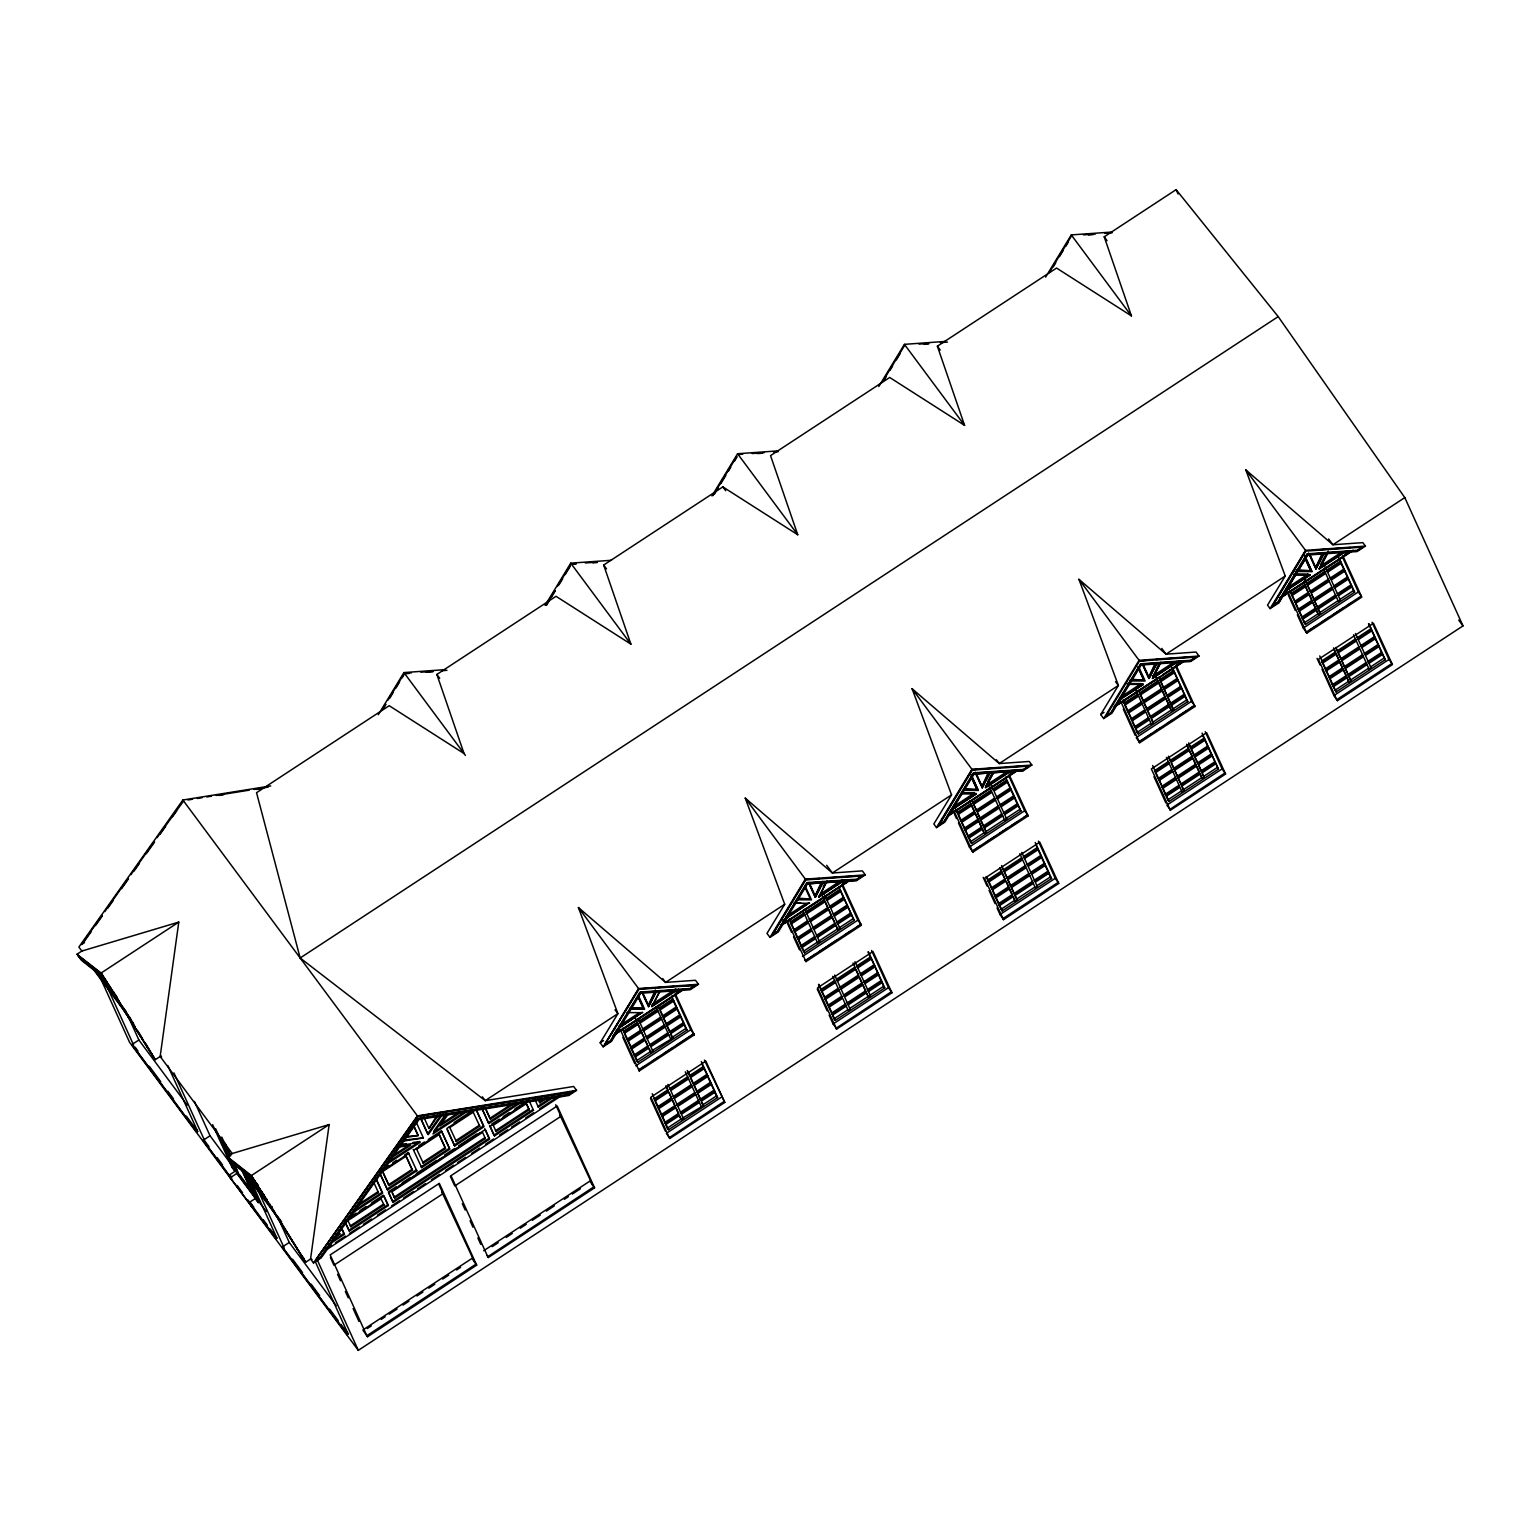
<?xml version="1.0" encoding="UTF-8"?>
<svg xmlns="http://www.w3.org/2000/svg" width="1540" height="1540" viewBox="0 0 1540 1540"><rect width="100%" height="100%" fill="white"/><g stroke="black" fill="none" stroke-linecap="round" stroke-linejoin="round"><path stroke-width="1.5" d="M98.541 973.877L129.61 1042.388L358.3 1350.349L1463 625.894L1404.807 497.613L1278.2 316.624L1176.117 189.651L1104.218 236.814L1131.438 315.912L1056.555 268.056L937.379 346.211L964.579 425.348L889.697 377.473L770.539 455.628L797.739 534.746L722.857 486.89L603.68 565.045L630.899 644.163L556.017 596.307L436.86 674.443L464.06 753.56L389.197 705.705L256.545 792.696L300.165 957.996L485.235 1100.657L573.65 1086.47L576.538 1090.378L568.76 1095.498L419.053 1119.484L321.263 1257.795L313.467 1262.915L310.56 1259.008L329.137 1124.566L232.232 1153.518L160.16 1056.479L178.775 922.094L81.87 951.046L78.886 947.042L182.856 800.011L270.713 785.939M821.109 882.67L815.199 895.837L822.784 881.419M823.38 882.054L815.353 897.3L823.091 881.65M823.226 886.655L825.44 882.459M845.306 879.841L818.741 897.243L826.576 881.438M818.741 897.243L827.134 881.149M989.623 772.002L982.039 786.401L987.949 773.253M989.912 772.252L982.193 787.883L990.22 772.637M987.852 781.434L992.28 773.042M986.312 785.496L993.415 772.021M993.974 771.752L986.235 786.44L1009.855 770.962M985.292 787.421L993.704 772.426M656.021 990.778L648.359 1005.235L655.424 989.989M656.309 991.029L648.513 1006.698L656.618 991.413M678.601 989.142L651.921 1006.64L659.813 990.798M651.921 1006.64L660.371 990.509M1154.846 663.817L1148.879 677.003L1156.54 662.547M1157.137 663.182L1149.033 678.486L1156.848 662.778M1176.868 661.43L1153.075 677.023L1158.061 665.684M1153.152 676.079L1160.332 662.547M1153.075 677.023L1160.89 662.277M1176.945 661.738L1152.44 678.409L1160.621 662.951M1323.399 553.13L1315.737 567.586L1321.705 554.4M1323.688 553.361L1315.892 569.049L1323.996 553.765M1320.454 564.699L1326.036 554.169M1345.979 551.493L1319.299 568.991L1328.212 551.204M1327.75 552.86L1319.934 567.606L1343.708 552.013M1319.299 568.991L1328.5 551.609M1271.944 606.067L1277.699 602.294L1306.998 553.861L1356.952 550.319L1362.785 547.104L1357.24 550.723L1307.306 554.265L1278.007 602.698L1272.233 606.471L1304.341 552.764M1278.662 602.987L1307.652 555.054L1357.106 551.551L1365.422 546.103L1362.861 542.638L1332.909 544.756L1245.783 469.892L1285.245 576.018L1267.536 605.143L1270.115 608.608L1278.662 602.987L1307.652 555.054M378.282 714.753L403.923 672.576L444.656 669.669M381.843 710.248L385.578 704.107M388.08 700.007L404.269 673.365L411.392 672.845M383.402 708.612L385.886 704.512M389.62 698.351L393.355 692.211M395.857 688.111L399.592 681.951M402.075 677.85L404.577 673.75L409.313 673.423M545.102 605.355L570.743 563.159L611.496 560.271M546.18 604.951L554.9 590.609M557.384 586.509L571.09 563.948L575.845 563.621M546.469 605.355L548.971 601.255M551.455 597.154L555.209 591.014M558.943 584.854L562.678 578.713M565.161 574.613L570.147 566.412M711.942 495.938L737.583 453.742L778.354 450.854M713.02 495.534L736.697 456.591M714.56 493.897L718.314 487.737M720.797 483.637L725.783 475.436M728.285 471.336L730.769 467.236M734.503 461.095L737.006 456.995M878.782 386.521L904.423 344.344L945.175 341.437M882.362 382.016L904.788 345.133M883.902 380.38L886.405 376.28M890.139 370.12L892.622 366.019M896.357 359.879L900.091 353.738M1045.641 277.104L1071.282 234.908L1112.015 232.04M1049.221 272.599L1071.648 235.697M1053.245 266.863L1055.747 262.762M1059.482 256.603L1063.216 250.462M1065.718 246.362L1068.202 242.261M600.176 1042.792L617.887 1013.667L578.405 907.541L665.55 982.404L695.503 980.287L698.486 984.291L690.151 989.758L640.717 993.262L611.496 1041.329L603.16 1046.796L600.176 1042.792L603.507 1040.597M603.16 1046.796L638.561 988.545L698.486 984.291M606.24 1042.214L638.619 988.93L652.864 987.91M604.989 1044.274L638.927 989.335L695.849 985.292L678.947 986.062M606.837 1043.061L610.533 1040.636L640.043 992.068L689.997 988.526L695.541 984.888M605.278 1044.678L610.841 1041.04L640.351 992.472L690.286 988.93L695.849 985.292M784.707 904.25L766.997 933.394L769.981 937.398L778.278 931.95L807.518 883.845L856.779 880.476L865.307 874.874L862.342 870.87L832.37 873.007L745.245 798.144L784.707 904.25L665.55 982.404L662.681 978.554M769.981 937.398L805.381 879.128L865.307 874.874M845.768 876.664L862.669 875.875L856.933 879.648L807.172 883.055L777.623 931.662L772.098 935.281L805.459 879.513L819.684 878.512M772.098 935.281L805.747 879.918L862.669 875.875M771.809 934.876L777.334 931.257L806.864 882.651L856.625 879.244L862.381 875.49M951.547 794.852L933.837 823.977L936.513 827.596L944.848 822.129L974.088 774.023L1023.311 770.674L1031.877 765.053L1029.201 761.453L999.229 763.571L912.084 688.726L951.547 794.852L832.37 873.007L826.653 865.307M936.513 827.596L971.933 769.307L1031.877 765.053M938.361 825.055L943.904 821.417L973.434 772.849L1023.176 769.442L1029.24 766.054L1023.465 769.846L973.723 773.253L944.193 821.821L938.649 825.459L972.01 769.711L979.113 769.192M938.649 825.459L972.298 770.096L1029.24 766.054M1100.696 714.56L1118.387 685.435L1078.924 579.309L1166.069 654.173L1196.041 652.036L1199.005 656.04L1190.689 661.507L1141.217 665.03L1111.995 713.116L1103.68 718.564L1100.696 714.56L1104.026 712.385M1103.68 718.564L1139.08 660.313L1199.005 656.04M1105.797 716.447L1139.427 661.103L1196.368 657.041L1190.536 660.275L1140.562 663.836L1111.052 712.404L1105.797 716.447L1111.341 712.808L1140.851 664.24L1190.824 660.679L1196.368 657.041M1270.115 608.608L1305.516 550.338L1365.422 546.103M1272.233 606.471L1305.881 551.128L1362.785 547.104M102.044 915.491L81.408 944.655L84.527 942.615M104.797 911.603L128.167 878.532M130.919 874.643L154.289 841.591M157.042 837.702L183.472 801.147M83.083 943.115L91.341 931.45M95.461 925.617L102.333 915.896M107.839 908.1L113.344 900.322M121.583 888.657L128.455 878.936M133.961 871.159L139.466 863.382M146.338 853.66L154.597 841.976M160.102 834.199L165.588 826.422M172.461 816.701L176.6 810.868M313.467 1262.915L417.417 1115.884L576.538 1090.378M318.433 1256.236L417.456 1116.211L448.14 1111.283M315.681 1260.124L417.744 1116.615L573.515 1091.648L452.856 1110.533M317.24 1259.104L320.358 1257.063L418.437 1118.367L568.529 1094.305L573.207 1091.244M315.989 1260.529L320.667 1257.468L418.726 1118.771L568.837 1094.709L573.515 1091.648M437.168 1115.21L428.948 1128.474L437.764 1116.019M441.017 1114.96L427.619 1133.902L420.998 1119.291M442.962 1113.863L428.216 1134.711L420.632 1118.002M433.683 1131.245L445.734 1114.19M446.331 1114.999L432.933 1133.96L467.814 1111.072M442.019 1121.351L439.304 1125.201L457.322 1113.381M448.044 1114.498L439.901 1125.99L459.921 1112.862M102.564 977.015L81.408 960.19L77 954.242L82.833 950.411M161.123 1055.843L155.29 1059.674L102.218 976.264L80.927 959.324L78.29 955.743L102.718 975.937L153.499 1057.037L145.049 1042.542M178.775 922.094L100.851 973.203L155.29 1059.674M134.846 1026.333L101.678 973.646L78.29 955.743M102.198 978.535A19.058 1.809 56.7 0 1 102.525 979.344L102.352 980.595L102.044 979.671A19.058 1.809 56.7 0 0 98.618 972.972M101.832 974.993A19.635 1.867 56.7 0 1 104.046 979.825L103.084 980.48A19.635 1.867 56.7 0 0 100.119 974.3M110.399 988.16A53.034 5.063 56.7 0 1 114.73 995.552L115.885 998.806L114.249 995.88A53.034 5.063 56.7 0 0 101.64 975.147M102.41 975.821A51.359 4.889 56.7 0 1 114.672 995.995L117.079 1000.307L113.883 992.087M119.947 1003.194L115.577 994.936M167.764 1065.468L197.698 1131.438L196.716 1132.073L132.729 1045.91L132.074 1044.466L138.889 1040.001L126.203 1012.011M300.165 957.996L1278.2 316.624M196.716 1132.073L197.043 1129.994M254.658 1196.888L237.102 1173.249L230.288 1177.715L230.808 1178.851L231.77 1178.196L230.75 1175.963L229.787 1176.599L203.877 1141.698L203.222 1140.255L210.037 1135.788L194.406 1101.37M252.926 1179.486L231.77 1162.662L227.362 1156.713L232.232 1153.518M228.632 1158.215L253.08 1178.408L231.289 1161.776L228.632 1158.215L251.559 1176.445L303.9 1259.566L277.566 1216.677M229.787 1176.599L229.133 1175.155L234.966 1171.324L231.982 1167.32L232.964 1166.685M241.53 1169.418L252.002 1192.48L238.892 1174.847L234.638 1164.048M329.137 1124.566L251.213 1175.675L305.69 1262.203L310.56 1259.008L312.043 1259.489M251.559 1176.445L267.363 1200.449M264.303 1195.618L254.408 1182.296L252.387 1182.123A19.038 1.809 56.7 0 0 248.133 1173.961M281.127 1222.182L241.491 1168.822L255.217 1198.582L249.384 1202.413L253.734 1206.898M251.52 1204.338L251.058 1206.109L252.021 1205.474L251.001 1203.221M255.217 1198.582L258.2 1202.605L259.163 1201.97L247.459 1176.137M266.15 1200.064L267.132 1199.429M260.818 1191.267A51.34 4.889 56.7 0 1 265.015 1198.466L267.96 1202.49M267.902 1201.72L270.328 1205.685M391.969 1156.232L407.985 1145.741M388.561 1159.659L410.583 1145.221L398.128 1147.223M388.677 1161.776L419.669 1141.448M434.28 1131.881L465.272 1111.553M248.941 1176.445L276.911 1238.102L275.93 1238.737L276.257 1236.659M385.404 1165.126L420.266 1142.256L400.15 1145.471M1285.245 576.018L1166.069 654.173L1161.776 648.398M1404.807 497.613L1332.909 544.756L1328.616 538.981M380.996 1170.458L388.811 1165.337M392.7 1162.796L396.608 1160.236M404.404 1155.115L408.312 1152.555L408.909 1153.364L381.593 1171.266M418.822 1145.664L424.463 1141.968M428.236 1139.485L441.403 1130.861L449.911 1149.11L421.69 1167.609L421.094 1166.8L449.314 1148.301L441.403 1130.861M454.069 1122.544L473.569 1109.763M413.779 1150.168L441.999 1131.65M416.859 1149.129L439.247 1134.46L445.618 1148.532L423.25 1163.2L422.653 1162.411L445.022 1147.724L438.65 1133.652M618.868 1026.16L638.676 1013.166M675.733 988.873L651.978 1004.446L652.575 1005.254L676.329 989.681M954.511 806.055L974.319 793.062L974.916 793.87L953.125 808.154M985.639 785.65L1007.295 771.444M1119.368 697.947L1141.159 683.644L1141.756 684.453L1119.965 698.737M1152.478 676.233L1174.288 661.931M1286.381 588.415L1308.018 574.228L1308.615 575.036L1286.978 589.223M1321.32 565.507L1341.128 552.514M315.238 1261.549L348.098 1333.967L347.116 1334.602L283.091 1248.362L282.436 1246.919L289.25 1242.453L278.509 1218.794M785.65 916.801L805.497 903.788M820.762 893.778L842.438 879.552M619.465 1026.949L641.237 1012.685M786.247 917.59L808.077 903.287M819.396 895.876L843.034 880.36M619.581 1027.257L640.544 1013.513M651.632 1006.236L676.407 989.989M786.363 917.898L807.364 904.115M818.452 896.857L843.112 880.688M953.221 808.462L976.418 793.851L951.624 810.098M987.198 786.189L1009.932 771.271M1120.081 699.044L1143.257 684.434L1118.464 700.681M1287.074 589.512L1310.117 575.017L1285.476 591.168M1318.991 568.587L1343.785 552.34M283.091 1248.362L284.053 1247.727L257.065 1188.206M616.058 1030.145L642.45 1012.261M782.84 920.804L809.27 902.863M985.6 787.826L1012.126 770.424M1152.44 678.409L1179.139 660.891M614.383 1033.475L618.291 1030.914M681.181 989.662L675.213 993.589L694.193 1034.918L639.216 1070.955L620.235 1029.625M846.153 881.477L842.341 883.979L861.322 925.309L805.978 961.615L805.381 960.806M948.043 814.679L953.895 810.829L972.876 852.159L1028.104 815.931L1009.124 774.601L1012.974 772.098M1114.883 705.262L1118.771 702.702M1181.854 661.334L1176.002 665.184L1194.963 706.514L1139.716 742.742L1136.231 737.622L1191.479 701.374L1175.598 666.358M1283.898 594.421L1287.806 591.841L1306.786 633.171L1361.803 597.096L1342.822 555.767M1344.786 554.496L1348.674 551.936M616.193 1033.109L682.432 989.681M780.972 925.059L849.079 880.399M947.832 815.622L1015.919 770.982M1116.693 704.897L1158.869 677.234L1160.294 680.468L1173.923 671.517L1171.805 667.34M1162.893 674.597L1182.97 661.43M1279.759 597.963L1351.812 550.704M613.035 1035.554L683.837 989.123M781.781 924.885L850.465 879.841M948.794 815.353L1017.208 770.5M1113.555 707.322L1184.376 660.872M1280.722 597.693L1353.121 550.203M614.479 1034.841L682.721 990.085M781.261 925.463L851.37 879.475M948.14 816.027L1016.207 771.386M1114.999 706.61L1183.259 661.834M1280.048 598.367L1352.12 551.108M358.878 1204.222L377.82 1191.806L378.417 1192.595L355.702 1207.495M405.559 1155.346L411.95 1169.418L388.523 1184.78L383.056 1172.729M515.072 1102.986L490.452 1119.118L489.855 1118.329L512.589 1103.429M822.572 896.357L824.112 899.745L805.747 911.776L806.344 912.585L824.709 900.534L823.168 897.166M969.776 801.031L971.297 804.4L957.668 813.332L957.072 812.543L970.701 803.611M1156.232 677.562L1157.753 680.93L1139.485 692.923L1140.081 693.731L1158.35 681.739L1156.829 678.37M1173.326 670.728L1159.697 679.66L1160.294 680.468M1323.091 573.958L1307.075 584.469L1310.733 592.034L1306.555 583.352L1324.592 571.532L1325.189 572.322L1307.152 584.16L1304.861 579.098M1338.626 557.942L1340.166 561.311L1326.537 570.243L1327.133 571.051L1340.763 562.119M412.528 1170.227L389.119 1185.588L382.728 1171.517L406.156 1156.155L412.528 1170.227L411.95 1169.418M456.341 1141.506L479.749 1126.144L472.78 1111.283L473.377 1112.073L449.95 1127.434L449.353 1126.645L456.341 1141.506L455.744 1140.697L479.152 1125.336L479.749 1126.144M634.653 1056.113L648.359 1046.854L645.299 1040.097L631.669 1049.029L631.169 1047.912L644.779 1038.961L637.56 1023.542L638.157 1024.331L624.528 1033.282L624.008 1032.146L637.637 1023.214L635.346 1018.152M659.505 1008.873L673.134 999.941L672.537 999.133L658.908 1008.065L659.505 1008.873L657.984 1005.505M790.771 922.807L804.381 913.855L803.784 913.066L790.174 921.998L791.271 923.923L804.9 914.991L804.303 914.183L790.675 923.115L794.852 931.796L808.481 922.864L811.542 929.621L797.913 938.553L798.413 939.669L812.042 930.738L815.103 937.494L801.397 946.754L804.631 952.875L854.142 920.4L838.761 886.501M826.653 899.264L840.282 890.332L839.685 889.523L826.056 898.455L827.153 900.38L840.782 891.448L840.185 890.659L836.297 893.2M991.49 791.156L990.894 790.366L972.645 802.321L973.241 803.129L991.49 791.156L989.373 786.979M993.435 789.885L1007.064 780.953L1006.467 780.145L992.838 789.077L993.435 789.885L991.317 785.708M1138.137 695.002L1124.508 703.934L1123.911 703.125L1137.54 694.193L1138.638 696.119L1125.008 705.07M1291.579 594.363L1305.208 585.431L1303.687 582.062M623.931 1032.474L635.616 1024.812M639.504 1022.252L649.495 1015.707M659.428 1009.201L663.317 1006.64M667.205 1004.08L671.113 1001.539M822.784 902.074L806.248 912.912L806.845 913.701L825.209 901.67L828.27 908.427L809.828 920.785L810.425 921.594L828.79 909.543L831.85 916.3L813.486 928.331L812.889 927.542L831.254 915.491L828.193 908.735M826.557 899.591L832.409 895.76M965.368 808.558L971.22 804.727L974.878 812.273L961.153 821.532M973.165 803.457L976.822 811.003L973.165 803.457L987.756 793.87M993.358 790.212L997.246 787.652M1003.079 783.822L1006.987 781.281L1007.583 782.07L993.955 791.002L1004.157 813.524L1003.56 812.716L1017.189 803.784L1014.129 797.027L1008.296 800.858M1132.208 699.16L1136.096 696.6M1158.273 682.066L1139.985 694.04L1143.643 701.605L1140.582 694.848L1158.869 682.855L1158.273 682.066L1161.93 689.612L1143.565 701.932L1146.626 708.669L1147.223 709.478L1165.491 697.485L1162.431 690.748L1144.162 702.721L1147.223 709.478M1160.217 680.776L1173.846 671.844L1174.443 672.653L1160.813 681.585L1163.874 688.341L1160.217 680.776L1160.813 681.585M1295.159 602.236L1291.502 594.69L1297.335 590.86M1301.223 588.299L1305.131 585.758L1308.788 593.304L1295.063 602.563M1332.889 567.548L1327.037 571.379L1327.634 572.187L1341.263 563.236L1340.166 561.311M354.277 1210.613L382.093 1192.383L376.164 1179.293M386.964 1189.188L416.224 1169.996L416.82 1170.804L387.56 1189.996L380.034 1173.923M454.781 1145.914L446.869 1128.474L476.13 1109.281L484.041 1126.722L454.781 1145.914L454.185 1145.106L483.445 1125.913L476.514 1110.648M522.695 1101.37L488.892 1123.526L488.296 1122.737L518.114 1103.179M640.101 1023.061L658.081 1011.28M673.134 999.941L673.654 1001.058L660.025 1009.99L663.086 1016.746L660.198 1010.875M958.188 814.468L971.817 805.535M973.761 804.246L992.01 792.292L1004.773 820.435L1006.717 819.165L1004.677 814.641L1018.287 805.709L1017.709 804.9L1020.943 811.022L971.548 843.419L968.313 837.298L968.91 838.106L982.539 829.155L984.58 833.679L986.524 832.409L983.887 827.076L1002.213 814.795L1001.616 813.986L983.367 825.96L983.964 826.768L977.496 813.024M1305.727 586.548L1292.099 595.499L1291.502 594.69M1307.672 585.277L1325.69 573.457L1338.472 601.601L1340.416 600.331L1331.215 580.06L1344.843 571.128L1344.247 570.32L1347.904 577.866L1334.275 586.817L1333.679 586.009L1347.307 577.077M350.908 1214.02L382.69 1193.173L375.76 1177.908M348.29 1218.198L356.087 1213.077M359.994 1210.536L365.827 1206.686M371.679 1202.856L383.364 1195.194L388.311 1205.551L349.33 1231.114L346.134 1224.57M388.234 1191.999L396.281 1186.724M402.306 1182.778L410.352 1177.503M416.378 1173.538L436.475 1160.371M444.521 1155.096L454.57 1148.513M458.593 1145.876L476.668 1133.998M491.53 1124.258L499.326 1119.157M503.234 1116.596L509.066 1112.765M514.918 1108.915L526.622 1101.254M370.87 1204.376L380.63 1197.985L384.018 1204.992L350.889 1226.706L347.482 1219.718L353.334 1215.888M359.186 1212.057L366.982 1206.937M399.207 1185.8L407.099 1180.641M411.026 1178.042L430.738 1165.126M436.648 1161.256L442.558 1157.368M448.467 1153.499L456.341 1148.34M460.287 1145.741L479.999 1132.824M492.665 1124.508L496.573 1121.948M502.425 1118.117L510.221 1112.996M514.11 1110.456L525.814 1102.775L529.221 1109.763L496.072 1131.496L495.476 1130.707L528.624 1108.973M529.163 1100.773L533.495 1110.34L494.513 1135.904L490.182 1126.337L527.219 1102.062M641.718 1032.224L628.089 1041.156L626.992 1039.231L640.621 1030.279M662.489 1015.938L676.118 1007.006L673.057 1000.249L673.654 1001.058M793.735 929.871L807.364 920.939L807.961 921.748L794.332 930.68M824.612 900.862L827.673 907.618L809.309 919.669L809.905 920.458M840.282 890.332L843.246 897.397L829.617 906.348L830.214 907.137L824.516 895.087M961.249 821.224L960.652 820.416L974.281 811.484L971.22 804.727M976.225 810.194L994.474 798.24L995.071 799.048L976.726 811.33M1006.987 781.281L1010.048 788.018L996.418 796.969L997.516 798.894L1011.145 789.962L1010.548 789.154L1014.725 797.836L1001.096 806.768L1000.5 805.959L1004.388 803.418M1128.069 711.807L1127.473 711.018L1141.101 702.067L1141.698 702.875L1128.069 711.807L1132.15 720.816L1145.779 711.884L1148.84 718.641L1135.23 727.573L1135.731 728.69L1149.36 719.757L1151.4 724.281L1153.344 722.991L1151.304 718.487L1169.572 706.494L1168.995 705.686L1171.632 711.018L1173.576 709.728L1170.939 704.415L1184.645 695.156L1173.923 671.517M1143.046 700.796L1161.333 688.823M1163.277 687.533L1176.907 678.601M1294.562 601.447L1308.192 592.515L1305.131 585.758M1310.136 591.225L1328.154 579.406L1328.751 580.214L1310.636 592.361M1340.666 562.447L1343.727 569.184L1330.117 578.135L1330.714 578.925L1324.997 566.874M631.169 1047.912L627.512 1040.347L641.218 1031.088L638.157 1024.331M666.666 1024.62L662.989 1017.074L676.715 1007.814L677.215 1008.931L663.586 1017.882L666.666 1024.62L680.276 1015.688L676.618 1008.142M830.137 907.464L843.843 898.205L854.142 920.4M996.919 798.086L1010.644 788.827L1010.048 788.018M1181.064 687.283L1167.436 696.215L1166.858 695.406L1163.778 688.669L1177.503 679.409M1330.618 579.252L1344.324 569.993L1343.727 569.184M961.749 822.341L975.378 813.409L974.782 812.6L978.439 820.166L964.829 829.097L961.923 823.226M995.571 800.165L977.322 812.138L980.403 818.876L998.632 806.922L998.036 806.113L979.806 818.087M1167.436 696.215L1164.375 689.458L1178.004 680.526L1177.407 679.718M1295.66 603.372L1309.289 594.44L1308.192 592.515M1329.27 581.331L1311.233 593.15L1314.294 599.907L1332.331 588.087L1331.734 587.279L1313.716 599.099L1314.294 599.907M335.816 1235.407L340.186 1233.733L332.621 1238.699M394.144 1197.158L484.773 1137.733L485.369 1138.522L394.74 1197.966L392.257 1193.038M545.006 1098.232L539.327 1101.947L539.924 1102.755L545.603 1099.021M332.582 1240.913L343.863 1233.502L342.13 1229.69M348.733 1230.325L387.714 1204.761M393.181 1202.374L388.831 1192.807L485.312 1129.532L489.643 1139.1L393.181 1202.374L392.584 1201.566L489.046 1138.291L484.715 1128.724M494.513 1135.904L493.916 1135.115L532.898 1109.532L533.495 1110.34M550.954 1097.712L537.768 1106.355L538.365 1107.145L553.438 1097.269M329.406 1244.185L344.459 1234.31L340.994 1226.649M630.572 1047.104L644.201 1038.172L641.121 1031.415M666.069 1023.831L679.679 1014.879M797.913 938.553L797.316 937.745L810.945 928.812L811.542 929.621M846.827 905.289L833.198 914.221L833.794 915.01L847.424 906.078M964.232 828.289L977.842 819.357M1013.609 795.91L999.98 804.843L1000.577 805.632L1014.206 796.7M1131.053 718.891L1144.682 709.959L1145.279 710.749L1131.65 719.7M1146.626 708.669L1164.895 696.696L1161.834 689.939M1166.858 695.406L1180.468 686.474M1309.289 594.44L1312.35 601.178L1298.72 610.129L1298.143 609.32L1311.753 600.388L1308.692 593.631M633.017 1046.95L642.757 1040.578M668.514 1023.676L678.255 1017.286M797.816 938.88L807.557 932.489M813.39 928.659L826.249 920.227M964.733 829.425L978.362 820.474L978.959 821.282L982.019 828.039L968.39 836.971L964.733 829.425L965.33 830.214L978.959 821.282M991.26 812.023L980.306 819.203L983.367 825.96M1137.406 716.177L1143.238 712.346M1147.146 709.805L1150.804 717.351L1147.146 709.805L1165.414 697.812L1169.072 705.378L1150.707 717.678M1167.359 696.542L1171.247 693.982M1175.155 691.441L1179.043 688.881M1302.532 607.896L1298.644 610.437L1302.821 619.119L1316.45 610.187L1315.853 609.378L1318.49 614.71L1320.435 613.421L1317.797 608.107L1335.912 595.961L1335.315 595.152L1317.277 606.991L1317.874 607.78L1314.217 600.234L1326.229 592.342M1306.44 605.336L1310.328 602.794M1347.827 578.193L1334.198 587.125L1334.795 587.934L1348.424 579.001L1347.827 578.193L1351.485 585.758L1337.76 595.018L1338.356 595.807L1351.985 586.875L1351.389 586.066L1354.623 592.188L1305.458 624.432L1302.224 618.329L1315.93 609.07L1312.273 601.505L1315.93 609.07M325.44 1249.248L331.447 1245.302M335.45 1242.684L345.461 1236.12M349.445 1233.502L359.455 1226.937M363.459 1224.3L371.467 1219.064M377.473 1215.118L385.481 1209.862M391.487 1205.936L399.495 1200.68M403.499 1198.062L413.509 1191.498M417.513 1188.861L425.521 1183.606M431.527 1179.679L439.535 1174.423M445.541 1170.496L453.549 1165.241M457.553 1162.604L465.561 1157.368M471.567 1153.421L479.556 1148.166M485.562 1144.239L493.57 1138.984M499.576 1135.038L507.584 1129.802M511.588 1127.164L519.596 1121.909M525.602 1117.982L533.61 1112.727M539.616 1108.8L559.636 1095.671M680.969 1017.709L683.856 1023.561L670.227 1032.512L667.166 1025.755L680.796 1016.824L680.276 1015.688M980.903 820.012L999.152 808.038M1147.724 710.595L1166.011 698.621L1169.072 705.378M1299.24 611.245L1312.869 602.313M1314.813 601.043L1332.851 589.204M324.978 1250.73L560.406 1096.345M668.206 1034.11L668.803 1034.899L650.823 1046.699L652.864 1051.204L650.919 1052.494L648.879 1047.97L635.25 1056.902L634.134 1054.977L647.763 1046.045L645.472 1040.982M670.227 1032.512L669.631 1031.704L683.26 1022.772M843.246 897.397L844.363 899.341L830.734 908.273L839.935 928.543L837.972 929.813L835.335 924.5L835.931 925.29L817.567 937.34L816.97 936.551L835.431 924.173L832.351 917.417L813.986 929.467L819.607 941.864L817.663 943.135L815.622 938.611L801.994 947.562L800.896 945.637L814.506 936.686L815.103 937.494M831.773 916.627L834.834 923.365L816.47 935.415L817.047 936.224M850.407 913.162L836.778 922.094L837.375 922.903M967.794 836.162L981.423 827.23L978.362 820.474M1135.23 727.573L1134.633 726.765L1148.263 717.832L1148.84 718.641M1150.207 716.562L1168.475 704.569M1180.987 687.61L1181.584 688.399L1167.955 697.351L1171.016 704.088L1170.419 703.299L1184.048 694.347M1301.704 617.193L1315.333 608.262M1350.888 584.95L1337.259 593.882L1337.856 594.69M650.226 1045.891L668.283 1033.783L667.686 1032.974L649.707 1044.774L650.303 1045.564L638.06 1018.556M851.004 913.952L837.279 923.211L837.875 924.019L851.505 915.087L850.908 914.279M1004.08 813.851L1017.786 804.592L1017.189 803.784M683.856 1023.561L684.376 1024.697L670.747 1033.629L672.788 1038.152L652.267 1050.415L652.864 1051.204M984.484 827.885L1002.713 815.911L1002.136 815.122M1171.536 705.224L1185.145 696.292L1184.568 695.483M1318.394 608.916L1336.412 597.096M671.632 996.111L687.013 1030.01L637.887 1062.215L636.694 1060.617L650.323 1051.685L648.956 1048.682M672.788 1038.152L672.191 1037.344L685.82 1028.412L683.779 1023.888L684.376 1024.697M803.437 951.277L817.066 942.326L817.663 943.135M837.394 929.005L819.01 941.056L819.607 941.864M852.948 918.803L839.338 927.735L839.935 928.543M970.354 841.803L983.983 832.871L982.616 829.868M986.524 832.409L985.927 831.6L1004.176 819.626L1004.773 820.435M1019.75 809.424L1006.12 818.356L1006.717 819.165M1172.421 667.686L1187.802 701.605L1138.368 734.003L1137.194 732.405L1150.804 723.473L1151.4 724.281M1153.344 722.991L1152.767 722.202L1171.035 710.21M1173.576 709.728L1172.98 708.939L1186.609 699.988L1184.645 695.156M1304.264 622.834L1317.894 613.902M1320.435 613.421L1319.838 612.631L1337.875 600.793L1338.472 601.601M1353.448 590.59L1339.819 599.522L1340.416 600.331M635.731 1065.834L690.69 1029.779L674.809 994.763M802.475 956.475L857.838 920.169L841.957 885.154M972.876 852.159L969.391 847.019L1024.62 810.791L1008.739 775.775M1306.786 633.171L1303.302 628.05L1358.319 591.957L1342.437 556.941M438.688 1183.971L443.058 1193.635L333.911 1265.206L330.407 1257.487M555.709 1104.738L560.964 1116.307L454.743 1185.954L450.354 1176.31M639.216 1070.955L638.715 1069.838L693.674 1033.802L690.69 1029.779M857.838 920.169L860.822 924.193L805.459 960.479L804.862 959.69M972.375 851.023L1027.604 814.814L1024.62 810.791M1139.196 741.625L1194.463 705.378L1191.479 701.374M1306.286 632.054L1361.302 595.98L1358.319 591.957M638.619 1070.165L644.509 1066.296M652.363 1061.156L658.254 1057.287M664.144 1053.418L671.998 1048.278M675.925 1045.698L693.597 1034.11M807.345 959.516L815.257 954.319M819.222 951.739L837.009 940.074M844.921 934.876L850.85 930.988M856.779 927.099L860.725 924.5M974.262 850.061L980.172 846.172M986.101 842.303L993.993 837.125M999.903 833.236L1007.795 828.058M1011.742 825.479L1017.651 821.59M1023.58 817.721L1027.507 815.122L1028.104 815.931M1139.119 741.953L1150.957 734.176M1154.904 731.596L1160.833 727.708M1166.743 723.819L1172.671 719.95M1178.581 716.062L1186.474 710.883M1190.42 708.304L1194.386 705.705M1310.117 629.802L1316.026 625.933M1321.917 622.064L1329.771 616.924M1333.698 614.345L1343.535 607.896M1347.462 605.316L1351.389 602.737M666.146 1086.566L667.667 1089.935L654.057 1098.867L655.154 1100.792L668.784 1091.86L671.844 1098.617L658.215 1107.549L658.735 1108.685L672.364 1099.733L671.767 1098.944L658.138 1107.876L661.199 1114.633L662.296 1116.558L675.925 1107.626L678.986 1114.363L665.357 1123.314L665.877 1124.431L679.506 1115.499L681.546 1120.004L683.49 1118.714L681.45 1114.229L699.429 1102.428L698.313 1100.503L680.353 1112.304L680.93 1113.093L698.91 1101.312M690.055 1076.73L703.684 1067.778L707.341 1075.343L693.712 1084.275L690.651 1077.519L704.281 1068.587L703.761 1067.47L690.151 1076.402L689.554 1075.594L703.164 1066.662L701.643 1063.293M821.398 990.316L820.801 989.527L834.43 980.595L835.026 981.384L821.398 990.316L821.898 991.452L835.527 982.52L834.93 981.712L829.097 985.542M856.683 965.984L870.312 957.052L868.021 951.99M1000.403 868.56L1001.924 871.929L988.314 880.861L987.718 880.072L1001.327 871.12L999.807 867.751M1003.291 869.85L1021.52 857.896L1022.117 858.685L1003.868 870.658L1001.751 866.481M1037.094 847.674L1023.465 856.606L1024.062 857.414L1037.69 848.482L1035.573 844.305M1186.686 744.205L1188.976 749.268L1170.708 761.241L1170.111 760.452L1188.38 748.459L1186.859 745.091M1203.953 738.257L1204.55 739.046L1190.92 747.997L1190.343 747.189L1203.953 738.257L1202.432 734.869M1321.628 661.084L1335.238 652.151L1333.717 648.764M1337.201 650.881L1355.219 639.062L1355.816 639.851L1337.779 651.67L1335.661 647.493M1370.793 628.84L1357.163 637.772L1357.76 638.58L1371.389 629.648L1368.483 623.758M654.654 1099.676L668.264 1090.744L665.973 1085.681M670.227 1089.454L688.188 1077.673L687.591 1076.864L669.631 1088.664L670.227 1089.454L667.917 1084.41M855.335 968.063L836.971 980.114L836.374 979.305L854.738 967.274L855.335 968.063L853.044 963M857.279 966.793L870.909 957.861L870.312 957.052M1155.135 771.463L1168.764 762.531L1168.167 761.722L1154.538 770.654L1155.635 772.579L1169.264 763.648L1168.668 762.858L1164.779 765.399M1322.206 661.892L1335.835 652.96L1333.544 647.878M654.558 1100.003L658.446 1097.443M662.354 1094.901L666.243 1092.341M672.133 1088.472L684.106 1080.618M832.678 993.415L838.511 989.585L839.107 990.393L825.479 999.325L824.959 998.209L838.588 989.257L837.991 988.468L824.381 997.4L821.301 990.644L825.209 988.102M853.41 969.603L836.875 980.441L837.471 981.23L855.836 969.199L858.916 975.937L840.532 987.987L839.935 987.179L858.319 975.147L856.009 970.085M863.035 963.289L857.202 967.12L857.799 967.909L871.409 958.977M997.958 874.797L1001.847 872.256L1005.505 879.802L991.875 888.734L988.218 881.188L994.051 877.357M1007.449 878.532L1004.388 871.775L1022.637 859.821L1025.698 866.558L1007.449 878.532L1003.791 870.986L1020.212 860.206M1037.613 848.79L1023.985 857.741L1024.581 858.531L1038.21 849.599L1037.613 848.79L1041.271 856.356L1027.642 865.288L1027.045 864.479L1040.674 855.547M1155.058 771.79L1158.946 769.23M1170.612 761.568L1185.242 751.982M1198.64 743.204L1190.843 748.305L1193.904 755.062L1207.533 746.13L1204.55 739.046M1322.129 662.219L1322.725 663.009L1336.354 654.077L1339.415 660.833L1325.786 669.765L1322.129 662.219L1327.961 658.389M1341.359 659.563L1337.702 651.997L1355.739 640.178L1356.336 640.987L1338.299 652.806L1341.359 659.563L1359.396 647.743L1353.506 634.788M1369.349 631.246L1357.683 638.908L1358.28 639.697L1371.909 630.765M688.707 1078.808L670.728 1090.59L680.93 1113.093M1002.444 873.065L988.815 881.997L988.218 881.188M1189.496 750.384L1171.208 762.377L1174.288 769.134L1192.557 757.141L1188.899 749.595L1192.557 757.141M658.215 1107.549L657.619 1106.76L671.247 1097.808L668.957 1092.745M693.712 1084.275L693.115 1083.467L706.745 1074.535M873.892 964.926L860.263 973.857L860.86 974.666L874.489 965.734L870.909 957.861M991.279 887.945L1004.908 879.013L1001.847 872.256M1006.852 877.723L1025.101 865.769L1025.698 866.558M1158.715 779.336L1158.119 778.547L1171.728 769.596L1172.325 770.404L1158.715 779.336L1162.796 788.345L1176.425 779.413L1175.829 778.605M1174.288 769.134L1173.692 768.325L1191.96 756.332M1325.189 668.976L1338.818 660.025L1335.757 653.287M1340.763 658.754L1358.8 646.935L1359.396 647.743M1374.373 636.713L1360.744 645.664L1361.341 646.453L1374.97 637.522L1371.312 629.976M1207.533 746.13L1208.13 746.938L1194.501 755.871L1191.44 749.114L1205.069 740.182L1204.473 739.373M685.685 1089.8L673.712 1097.674L674.308 1098.463L692.288 1086.682M693.635 1084.603L707.264 1075.671L707.861 1076.46L694.232 1085.392L697.293 1092.149L693.635 1084.603L694.232 1085.392M856.991 977.476L840.455 988.314L841.052 989.123L859.416 977.072L862.477 983.829L844.035 996.188M860.764 974.993L864.652 972.433M870.504 968.602L874.393 966.061L874.99 966.851L861.361 975.802L870.543 996.053L868.599 997.323L865.961 992.03L847.597 1004.061L848.193 1004.869L866.558 992.819L868.599 997.323M991.799 889.061L995.687 886.52M999.576 883.96L1003.464 881.4M1009.181 877.665L1021.963 869.292M1027.565 865.615L1041.175 856.683L1041.771 857.472L1028.162 866.423L1034.784 881.053L1048.413 872.102L1044.755 864.556M1178.37 778.124L1196.638 766.15L1199.698 772.907L1181.43 784.88L1174.192 769.442L1190.651 758.662M1194.424 756.198L1198.082 763.744L1194.424 756.198L1200.257 752.367M1329.367 677.639L1325.709 670.093L1329.598 667.532M1335.43 663.702L1339.338 661.16L1342.995 668.707L1329.27 677.966M1341.282 659.89L1357.298 649.38M1374.874 637.849L1361.245 646.781L1361.841 647.589L1375.47 638.638L1374.874 637.849L1378.531 645.395L1364.825 654.654M992.395 889.87L1006.024 880.938L1009.085 887.694L995.36 896.954L999.017 904.5L1012.646 895.568L1006.178 881.823M1177.85 777.007L1174.789 770.25L1193.057 758.277L1196.137 765.014L1177.773 777.334L1181.43 784.88M1195.021 756.987L1208.63 748.055M1339.915 661.969L1326.306 670.901L1325.709 670.093M661.199 1114.633L674.828 1105.701L671.767 1098.944M696.696 1091.36L710.325 1082.408L707.264 1075.671M862.4 984.137L865.461 990.894L847.096 1002.944L847.693 1003.753L866.058 991.702L862.997 984.946L844.632 996.996L850.234 1009.374L848.29 1010.644L842.669 998.267L829.059 1007.199L827.943 1005.274L841.572 996.342L842.168 997.15L828.462 1006.409M859.59 977.958L861.88 983.021L843.516 995.071L844.113 995.86L834.68 975.051M877.453 972.799L863.825 981.75L864.421 982.539L878.05 973.607L874.489 965.734M995.456 896.626L994.859 895.818L1008.488 886.886M1042.484 876.26L1048.336 872.429L1048.932 873.238L1035.304 882.17L1037.344 886.674L1035.4 887.945L1026.198 867.694L1007.969 879.648L1011.029 886.405L1010.433 885.615L1028.681 873.642L1029.278 874.451L1010.933 886.732L1013.994 893.489L1014.59 894.278L1032.84 882.324L1032.243 881.515L1013.994 893.489M1041.175 856.683L1044.255 863.42L1030.626 872.372L1031.223 873.161M1161.68 786.42L1175.309 777.488L1175.906 778.278L1162.276 787.21L1165.26 794.293L1166.358 796.219L1179.986 787.287L1182.027 791.791L1183.971 790.501L1181.931 786.016L1200.218 774.023L1202.259 778.528L1204.203 777.238L1202.163 772.753L1215.792 763.801L1215.195 763.012M1177.253 776.199L1195.54 764.225L1193.231 759.162M1197.485 762.935L1211.114 754.003L1208.13 746.938M1328.77 676.849L1342.399 667.917L1339.338 661.16M1362.958 655.616L1359.897 648.86L1341.879 660.679L1344.94 667.436L1344.343 666.628L1362.361 654.808L1362.958 655.616L1344.843 667.763L1351.061 680.93L1349.117 682.22L1346.48 676.907L1332.851 685.858L1336.085 691.941L1385.249 659.697L1368.906 623.681M1377.934 644.606L1364.305 653.538L1364.902 654.327L1355.469 633.498M661.796 1115.422L675.425 1106.49L672.364 1099.733M700.854 1100.022L697.793 1093.285L711.422 1084.333L710.826 1083.544L714.483 1091.09L700.854 1100.022L700.257 1099.233L697.197 1092.476L710.922 1083.217L710.325 1082.408M1044.851 864.229L1031.126 873.488L1031.723 874.297L1045.352 865.365L1044.255 863.42M1197.985 764.071L1211.711 754.812L1218.429 769.115L1168.995 801.512L1166.454 796.912M695.849 1094.555L677.87 1106.336L677.273 1105.547L695.349 1093.438L694.752 1092.63L676.772 1104.411L677.369 1105.219M864.941 983.675L878.57 974.743L877.973 973.935M1009.586 888.811L995.957 897.743L995.36 896.954M1014.59 894.278L1011.53 887.541L1029.779 875.567M1329.867 678.774L1343.496 669.842L1342.899 669.034L1346.557 676.58L1332.928 685.531M665.357 1123.314L664.779 1122.506L678.389 1113.574L676.099 1108.511M700.257 1099.233L713.886 1090.301M831.523 1013.147L845.152 1004.215L845.749 1005.023L832.12 1013.955L829.213 1008.084M878.05 973.607L881.034 980.691L867.405 989.623L868.502 991.548L882.131 982.616L881.534 981.808L875.702 985.639M998.42 903.691L1012.05 894.759L1008.989 888.003M1047.816 871.313L1034.187 880.245L1034.784 881.053M1165.26 794.293L1178.889 785.362L1179.486 786.151L1165.857 795.102M1180.833 784.072L1199.102 772.098L1196.041 765.341M1215.272 762.685L1201.643 771.617L1201.046 770.828L1214.675 761.876M1346.48 676.907L1347.076 677.716L1333.448 686.648L1332.331 684.722L1345.96 675.791M1347.904 674.52L1365.942 662.681L1366.538 663.49L1348.501 675.309L1345.44 668.553L1363.477 656.733L1369.079 669.111L1371.043 667.84L1365.422 655.462L1379.051 646.531L1378.454 645.722L1382.612 654.404L1369.002 663.336L1368.406 662.527L1374.238 658.716M1381.515 652.479L1367.886 661.411L1368.483 662.219L1382.111 653.268M868.002 990.432L881.631 981.481L881.034 980.691M665.28 1123.623L676.965 1115.98M680.853 1113.42L690.844 1106.875M694.829 1104.257L698.833 1101.639M700.777 1100.349L712.462 1092.688M832.024 1014.283L841.764 1007.892M1035.226 842.534L1051.57 878.532L1002.174 910.929L998.94 904.827L1010.625 897.166M1013.243 897.377L1015.207 901.189L1017.151 899.918L1014.514 894.605L1032.763 882.651M1034.707 881.361L1038.595 878.82M1165.761 795.41L1177.446 787.768M1181.334 785.207L1195.964 775.621M1209.343 766.843L1213.251 764.283M1360.436 667.763L1348.424 675.637L1351.061 680.93M1378.127 656.156L1382.015 653.595L1385.249 659.697M347.116 1334.602L347.443 1332.524M714.483 1091.09L715.003 1092.226L701.374 1101.158L703.414 1105.662L682.894 1117.925L683.49 1118.714M832.62 1015.091L846.249 1006.14L845.653 1005.351M1017.151 899.918L1015.11 895.414L1033.359 883.44M1349.021 676.445L1367.039 664.606M701.297 1061.522L717.64 1097.52L668.514 1129.725L667.321 1128.127L680.95 1119.195L679.583 1116.192M703.414 1105.662L702.818 1104.854L716.447 1095.922L714.406 1091.417L715.003 1092.226M868.444 951.913L884.769 987.91L835.257 1020.385L834.064 1018.787L847.693 1009.836L848.29 1010.644M868.002 996.515L849.637 1008.565L850.234 1009.374M881.631 981.481L883.575 986.312L869.946 995.244L870.543 996.053M1000.981 909.312L1014.61 900.38M1016.554 899.11L1034.803 887.136L1035.4 887.945M1048.336 872.429L1050.376 876.934L1036.747 885.866L1037.344 886.674M1167.801 799.915L1181.43 790.982L1182.027 791.791M1183.971 790.501L1183.375 789.712L1201.662 777.719L1199.621 773.215M1204.203 777.238L1203.606 776.449L1217.235 767.497M1334.891 690.344L1348.52 681.412M1350.465 680.141L1368.483 668.302L1369.079 669.111M1384.056 658.1L1370.446 667.032L1371.043 667.84M483.675 1250.75L589.878 1181.103L594.575 1187.841L488.353 1257.506L487.757 1256.698L450.989 1175.675L557.211 1106.009L594.575 1187.841M367.329 1328.52L371.294 1325.921M381.208 1319.414L385.173 1316.796M389.158 1314.198L397.089 1309M403.037 1305.092L408.986 1301.185M416.936 1295.987L422.884 1292.079M428.832 1288.171L434.8 1284.264M442.731 1279.066L448.679 1275.159M456.629 1269.961L460.595 1267.343M492.203 1246.63L498.209 1242.684M506.217 1237.429L512.243 1233.482M520.25 1228.227L526.256 1224.281M532.282 1220.335L540.29 1215.079M546.315 1211.133L554.323 1205.878M564.352 1199.313L568.356 1196.676M572.36 1194.058L580.368 1188.803M721.317 1097.288L666.358 1133.344L669.842 1138.464L724.801 1102.428L704.454 1060.098M836.085 1027.988L833.101 1023.985L888.465 987.679L871.582 950.488M1003.502 919.669L984.541 878.358L1039.77 842.149L1058.731 883.44L1003.502 919.669L1000.018 914.529L1055.246 878.301L1038.383 841.129M1205.243 731.693L1222.106 768.884L1166.839 805.131L1169.823 809.135M1336.816 699.891L1318.432 659.351L1373.449 623.276L1392.43 664.606L1337.413 700.681L1333.929 695.56L1388.945 659.466L1372.063 622.256M476.149 1264.032L367.001 1335.604L367.521 1336.739L476.668 1265.149L476.149 1264.032L471.991 1258.411L362.843 1330.002L367.521 1336.739M487.757 1256.698L594.055 1186.724M724.3 1101.312L669.246 1137.675L650.881 1097.173L705.84 1061.118L724.801 1102.428M891.429 991.702L836.008 1028.316L836.586 1029.124L891.949 992.819L888.465 987.679M1003.002 918.533L1058.23 882.324M1225.089 772.888L1169.745 809.462L1170.342 810.252L1225.59 774.023L1222.106 768.884M187.899 799.991L192.615 799.221M197.332 798.471L202.048 797.72M206.764 796.95L211.5 796.199M216.216 795.449L249.249 790.155M253.965 789.404L268.133 787.132M218.873 795.468L223.589 794.717M256.622 789.423L261.338 788.673M406.637 1136.462L418.245 1135.5L405.039 1137.617M404.866 1139.966L423.346 1137.906L403.23 1141.121M401.786 1144.316L406.252 1143.604M412.97 1142.526L417.436 1141.814M401.69 1145.76L405.829 1145.086M1083.505 234.869L1095.344 234.022M1104.835 233.349L1111.957 232.848M1088.53 234.927L1093.285 234.6M919.014 344.113L928.505 343.439M940.363 342.592L947.485 342.092M924.058 344.171L928.812 343.844M737.949 454.531L742.684 454.204M752.175 453.53L764.052 452.683M773.542 452.009L778.278 451.663M757.218 453.588L761.973 453.241M585.335 562.947L597.193 562.1M576.133 564.025L571.09 563.948M592.746 562.832L597.481 562.504M1312.696 550.223L1329.289 549.049M1334.044 548.702L1350.638 547.528M1355.373 547.201L1362.496 546.7M420.882 672.172L432.74 671.344M442.23 670.67L446.966 670.324M425.925 672.249L433.029 671.729M1150.996 659.851L1139.427 661.103M1155.732 659.524L1172.344 658.331M1177.099 658.004L1193.693 656.81M983.868 768.864L1000.461 767.671M1005.216 767.344L1021.829 766.169M824.42 878.185L841.033 876.991M657.599 987.583L674.193 986.408M974.088 774.023L1023.311 770.674M807.518 883.845L856.779 880.476M1131.785 679.332L1144.008 680.199L1130.052 680.122M1130.302 680.95L1145.144 681.026L1138.772 666.993M1126.914 683.568L1141.159 683.644M1127.954 683.952L1142.949 684.029M1127.511 684.376L1143.257 684.434M964.945 788.73L977.168 789.596L965.542 789.539M963.462 790.347L978.304 790.443L971.028 774.408M962.442 792.985L974.319 793.062M961.114 793.35L976.11 793.447M960.671 793.774L976.418 793.851M798.086 898.167L810.329 899.033L798.683 898.975M796.604 899.784L811.465 899.861L805.074 885.808M796.392 902.787L800.684 902.825M793.812 903.21L809.578 903.268M631.284 1007.545L643.508 1008.411L629.552 1008.334M629.802 1009.162L644.625 1009.258L638.272 995.225M627.011 1012.588L642.738 1012.665M1296.391 569.838L1310.867 570.763L1296.988 570.647M1295.121 571.456L1311.984 571.61L1304.726 555.574M1293.85 574.093L1308.018 574.228M1294.89 574.478L1309.808 574.613M1294.447 574.901L1310.117 575.017M160.16 1056.479L161.642 1056.96M77 954.242L101.678 973.646M227.362 1156.713L252.04 1176.117M1458.707 620.12L1463 625.894M1104.218 236.814L1107.068 240.663M1388.945 659.466L1391.91 663.49L1336.913 699.564L1337.413 700.681M1071.282 234.908L1131.438 315.912M1245.783 469.892L1305.516 550.338M1311.984 571.61L1306.247 559.174M1305.208 585.431L1304.611 584.622L1290.982 593.554L1289.461 590.186M937.379 346.211L940.228 350.061M1186.609 699.988L1187.802 701.605M1211.114 754.003L1212.211 755.928L1198.582 764.86L1201.643 771.617M1225.59 774.023L1206.629 732.713L1151.362 768.941L1170.342 810.252M904.423 344.344L964.579 425.348M1078.924 579.309L1139.08 660.313M1141.621 703.202L1142.218 704.011L1128.589 712.943L1127.992 712.135M1115.538 681.585L1118.387 685.435L999.229 763.571L996.361 759.721M1055.246 878.301L1058.731 883.44M737.583 453.742L797.739 534.746M912.084 688.726L971.933 769.307M1050.376 876.934L1051.57 878.532M978.304 790.443L971.644 776.006M722.857 486.89L725.725 490.74M998.94 904.827L999.537 905.616L1013.166 896.684L1015.207 901.189M603.68 565.045L606.548 568.895M891.949 992.819L872.968 951.508L817.625 987.814L836.586 1029.124M570.743 563.159L630.899 644.163M745.245 798.144L805.381 879.128M883.575 986.312L884.769 987.91M794.852 931.796L794.255 931.007L797.316 937.745M825.479 999.325L824.882 998.517L827.943 1005.274M436.86 674.443L439.708 678.293M676.118 1007.006L677.215 1008.931M685.82 1028.412L687.013 1030.01M703.164 1066.662L704.281 1068.587M667.166 1025.755L666.57 1024.947L669.631 1031.704M661.045 1018.344L661.642 1019.153L643.662 1030.934L643.085 1030.145L661.141 1018.017L660.544 1017.228L642.565 1029.009L643.162 1029.817M403.923 672.576L465.427 755.389M578.405 907.541L638.561 988.545M716.447 1095.922L717.64 1097.52M637.637 1023.214L637.04 1022.406L623.411 1031.338L624.008 1032.146M615.018 1009.817L617.887 1013.667L485.235 1100.638L482.367 1096.807M631.669 1049.029L631.073 1048.22L634.134 1054.977M662.296 1116.558L661.7 1115.749L664.779 1122.506M560.964 1116.307L559.771 1114.71L592.784 1185.434M490.182 1126.337L489.585 1125.548L493.916 1135.115M182.856 800.011L417.417 1115.884M443.058 1193.635L441.865 1192.018L474.878 1262.742M487.237 1255.562L488.353 1257.506M476.668 1265.149L439.324 1183.336L330.176 1254.908L366.924 1335.931M380.63 1197.985L381.227 1198.794L348.079 1220.527L347.482 1219.718M384.018 1204.992L383.422 1204.184L350.292 1225.917L350.889 1226.706M98.271 972.048L101.139 975.898M104.046 979.825L111.111 989.354M113.941 993.146L116.77 996.957M95.384 970.238L100.639 977.303M102.853 980.268L116.366 998.478M122.776 1007.102L125.991 1011.318M244.802 1171.305L252.31 1181.546M92.284 967.024L130.669 1018.71M243.397 1170.4L278.22 1217.409M278.779 1218.044L281.608 1221.855M93.959 970.142L126.492 1013.975M129.322 1017.786L133.576 1023.503M301.744 1255.678L304.381 1259.239M301.243 1255.986L303.9 1259.566M305.69 1262.203L252.579 1178.735M239.393 1174.52L251.174 1190.401M138.889 1040.001L187.245 1105.104M210.037 1135.788L231.52 1164.74M259.163 1201.97L266.324 1211.614M289.25 1242.453L336.201 1305.708M254.408 1197.042L236.852 1173.403L232.059 1162.835M135.116 1047.181L137.965 1051.012M149.341 1066.335L160.718 1081.658M167.822 1091.225L173.519 1098.886M186.321 1116.115L197.698 1131.438M208.94 1146.569L204.839 1141.063L173.943 1072.937M217.121 1157.599L222.569 1164.933M263.282 1219.738L267.363 1225.263M270.097 1228.92L276.911 1238.102M292.6 1259.219L302.552 1272.637M311.099 1284.148L319.627 1295.64M329.599 1309.058L338.126 1320.55M340.975 1324.381L348.098 1333.967M132.074 1044.466L196.061 1130.63M203.222 1140.255L229.133 1175.155M237.179 1185.473L242.569 1192.749M247.978 1200.026L275.275 1237.313M282.436 1246.919L346.481 1333.159M230.288 1177.715L275.93 1238.737M269.904 1204.511L275.025 1212.615M137.406 1030.376L142.508 1038.48M115.154 995.668L117.579 999.98M1176.117 189.651L1178.081 194.001M1339.242 558.288L1354.623 592.188M1323.649 568.953L1325.189 572.322M1309.616 554.111L1315.737 567.586M1309.905 555.228L1315.141 566.778M1308.615 553.014L1315.892 569.049M1304.765 557.307L1310.867 570.763M1305.035 558.423L1310.27 569.973M1336.258 648.301L1337.779 651.67M1305.035 579.983L1306.555 583.352M1311.406 594.036L1313.716 599.099M1314.217 600.234L1317.277 606.991M1317.797 608.107L1319.838 612.631M1342.033 661.565L1344.343 666.628M1316.45 610.187L1318.49 614.71M1343.496 669.842L1346.557 676.58M1347.076 677.716L1349.117 682.22M1290.077 590.532L1305.458 624.432M1319.742 655.925L1336.085 691.941M1295.833 604.257L1298.143 609.32M1330.04 679.66L1332.331 684.722M1288.402 595.21L1295.352 610.533M1297.354 614.903L1303.302 628.05M1317.046 658.35L1320.03 664.914M1322.013 669.284L1333.929 695.56M1194.463 705.378L1194.963 706.514M1202.086 733.098L1218.429 769.115M1188.63 742.915L1190.92 747.997M1168.129 698.236L1170.419 703.299M1170.939 704.415L1172.98 708.939M1188.803 743.801L1190.343 747.189M1198.755 765.746L1201.046 770.828M1202.239 773.446L1203.606 776.449M1158.869 682.855L1161.93 689.612M1169.572 706.494L1171.632 711.018M1143.643 665.453L1148.879 677.003M1142.661 664.452L1149.033 678.486M1142.372 664.048L1148.725 678.081M1137.906 666.724L1144.008 680.199M1138.176 667.84L1143.412 679.39M1138.541 690.344L1140.081 693.731M1168.417 756.178L1170.708 761.241M1151.4 719.18L1152.767 722.202M1168.571 757.064L1170.111 760.452M1171.382 763.263L1173.692 768.325M1182.027 786.709L1183.375 789.712M1135.827 689.939L1145.279 710.749M1166.454 757.468L1179.486 786.151M1122.987 700.103L1138.368 734.003M1152.671 765.515L1168.995 801.512M1125.182 705.955L1127.473 711.018M1132.323 721.702L1134.633 726.765M1135.827 729.402L1137.194 732.405M1155.808 773.465L1158.119 778.547M1120.735 701.412L1139.716 742.742M1123.314 709.151L1135.23 735.427M1153.941 776.68L1165.857 802.937M1005.562 777.122L1020.943 811.022M1021.771 852.351L1027.642 865.288M1019.827 853.641L1022.117 858.685M975.937 772.945L982.039 786.401M975.34 772.137L981.442 785.612M975.532 773.465L982.193 787.883M971.066 776.122L977.168 789.596M972.221 779.182L976.591 788.807M971.721 799.741L973.241 803.129M1001.577 865.596L1003.868 870.658M983.887 827.076L985.927 831.6M1008.123 880.534L1010.433 885.615M975.378 813.409L978.439 820.166M956.167 809.501L971.548 843.419M986.793 877.049L1002.174 910.929M955.551 809.154L957.072 812.543M958.361 815.353L960.652 820.416M986.177 876.703L987.718 880.072M992.569 890.755L994.859 895.818M954.492 814.179L956.494 818.568M958.477 822.938L969.391 847.019M983.155 877.338L987.121 886.097M989.104 890.466L995.052 903.595M997.035 907.965L1000.018 914.529M860.822 924.193L861.322 925.309M854.989 961.73L860.86 974.666M835.931 925.29L837.972 929.813M809.077 882.343L815.199 895.837M808.981 883.267L815.353 897.3M809.597 884.865L815.045 896.915M805.074 887.463L810.329 899.033M804.804 909.216L813.486 928.331M802.86 910.487L807.961 921.748M832.716 976.322L842.168 997.15M789.25 918.976L804.631 952.875M818.934 984.387L835.257 1020.385M798.586 940.555L800.896 945.637M818.51 984.464L820.801 989.527M832.716 1015.784L834.064 1018.787M786.998 920.285L805.978 961.615M786.594 921.459L791.56 932.393M793.543 936.782L799.51 949.91M817.22 988.988L827.153 1010.856M829.136 1015.226L833.101 1023.985M693.674 1033.802L694.193 1034.918M707.341 1075.343L707.861 1076.46M710.922 1083.217L711.422 1084.333M687.841 1071.34L690.151 1076.402M670.824 1034.341L672.191 1037.344M687.244 1070.531L689.554 1075.594M690.825 1078.404L693.115 1083.467M701.451 1101.851L702.818 1104.854M656.04 1006.775L670.843 1039.423M685.3 1071.821L701.47 1106.933M642.257 991.76L648.359 1005.235M642.526 992.876L647.763 1004.426M641.853 992.28L648.513 1006.698M638.272 996.881L643.508 1008.411M638.542 997.997L642.912 1007.622M622.506 1028.316L637.887 1062.215M652.19 1093.727L668.514 1129.725M624.701 1034.168L626.992 1039.231M635.327 1057.614L636.694 1060.617M655.328 1101.678L657.619 1106.76M665.954 1125.124L667.321 1128.127M669.342 1137.348L669.842 1138.464M622.834 1037.363L634.75 1063.639M650.477 1098.328L665.357 1131.149M537.941 1098.386L539.924 1102.755M534.9 1099.502L538.365 1107.145M529.221 1109.763L526.41 1103.583L493.262 1125.317L496.072 1131.496M485.832 1108.915L490.452 1119.118M486.159 1110.167L489.855 1118.329M481.981 1108.261L488.892 1123.526M481.385 1107.472L488.296 1122.737M485.369 1138.522L482.559 1132.343L391.93 1191.768L394.74 1197.966M447.255 1129.84L454.185 1145.106M423.615 1116.712L428.948 1128.474M462.289 1203.645L465.215 1210.055M470.066 1220.777L472.972 1227.207M477.843 1237.91L480.75 1244.339M415.781 1121.197L423.346 1137.906M413.798 1125.682L418.245 1135.5M414.087 1126.857L417.648 1134.691M416.262 1148.34L423.25 1163.2M413.182 1149.36L421.69 1167.609M408.312 1152.555L416.82 1170.804M379.649 1172.537L387.56 1189.996M389.1 1193.904L392.584 1201.566M388.311 1205.551L383.961 1196.002L344.998 1221.547L349.33 1231.114M373.777 1182.393L378.417 1192.595M337.587 1274.312L340.494 1280.741M345.345 1291.444L348.271 1297.874M353.122 1308.576L358.955 1321.436M316.913 1259.104L358.3 1350.349M263.571 1194.232L267.479 1202.817M243.686 1170.631L258.2 1202.605M244.629 1173.172L256.141 1198.563M225.109 1143.065L230.827 1155.655M221.779 1137.098L230.345 1155.963M234.138 1164.356L238.892 1174.847M220.547 1137.444L229.191 1156.482M220.278 1138.695L224.166 1147.3M228.074 1155.924L231.982 1164.529M215.619 1128.685L234.966 1171.324M212.655 1124.681L231.982 1167.32M113.19 991.721L117.079 1000.307M106.703 985.754L133.691 1045.256M251.828 1181.854L251.617 1181.161A17.017 1.617 56.7 0 0 249.153 1176.098M101.736 978.362L101.255 978.67A16.998 1.617 56.7 0 0 97.174 970.816M269.846 1206.013L269.827 1204.935A51.359 4.909 56.7 0 1 270.135 1204.299M271.772 1207.033L271.29 1207.36A53.072 5.063 56.7 0 1 271.945 1206.648M105.432 980.172A52.437 5.005 56.7 0 1 108.686 985.427M110.225 987.987A52.437 5.005 56.7 0 1 115.789 997.593M109.571 986.081A51.937 4.947 56.7 0 1 111.111 988.642M112.593 991.125A51.937 4.947 56.7 0 1 114.018 993.569M252.194 1177.465A19.635 1.867 56.7 0 1 254.408 1182.296M256.718 1183.336A51.956 4.947 56.7 0 1 258.354 1185.954M265.727 1198.389A51.956 4.947 56.7 0 1 267.017 1200.661M263.513 1195.406A52.456 5.005 56.7 0 0 252.406 1177.272A53.053 5.063 56.7 0 1 257.584 1185.396M99.715 974.262A16.42 1.559 56.7 0 1 100.774 976.36M249.672 1175.347A19.635 1.867 56.7 0 1 253.446 1182.932M249.403 1175.501A16.42 1.559 56.7 0 1 250.077 1176.714M250.654 1177.831A16.42 1.559 56.7 0 1 251.79 1180.371M249.634 1175.771A17.017 1.617 56.7 0 1 251.828 1180.102M249.461 1175.097A19.038 1.809 56.7 0 1 250.25 1176.483M250.962 1177.792A19.038 1.809 56.7 0 1 252.887 1181.815L266.747 1200.969L264.611 1198.351A53.053 5.063 56.7 0 0 252.002 1177.619M260.761 1190.632A53.053 5.063 56.7 0 1 262.281 1193.173M256.583 1183.24A51.34 4.889 56.7 0 1 258.2 1185.858M261.3 1190.94A51.34 4.889 56.7 0 1 262.762 1193.404M98.502 971.952A16.998 1.617 56.7 0 1 99.272 973.299M99.965 974.57A16.998 1.617 56.7 0 1 101.062 976.745M99.888 974.031A19.058 1.809 56.7 0 1 101.755 977.592M105.548 980.249A53.034 5.063 56.7 0 1 108.84 985.562M112.401 990.932A51.359 4.889 56.7 0 1 113.806 993.338M252.753 1178.293A51.34 4.889 56.7 0 1 259.297 1188.745M656.964 1009.355L638.985 1021.136L639.581 1021.944L657.561 1010.144L656.964 1009.355M664.106 1025.101L646.146 1036.882L646.742 1037.69L664.702 1025.91L664.106 1025.101M664.625 1026.217L646.646 1038.018L647.243 1038.826L665.222 1027.026L664.625 1026.217M847.327 906.406L833.718 915.337L834.314 916.146L847.924 907.214L847.327 906.406M691.171 1084.757L673.192 1096.538L673.788 1097.346L691.768 1085.546L691.171 1084.757M1172.248 770.731L1158.619 779.663L1159.216 780.472L1172.845 771.521L1172.248 770.731"/></g></svg>
